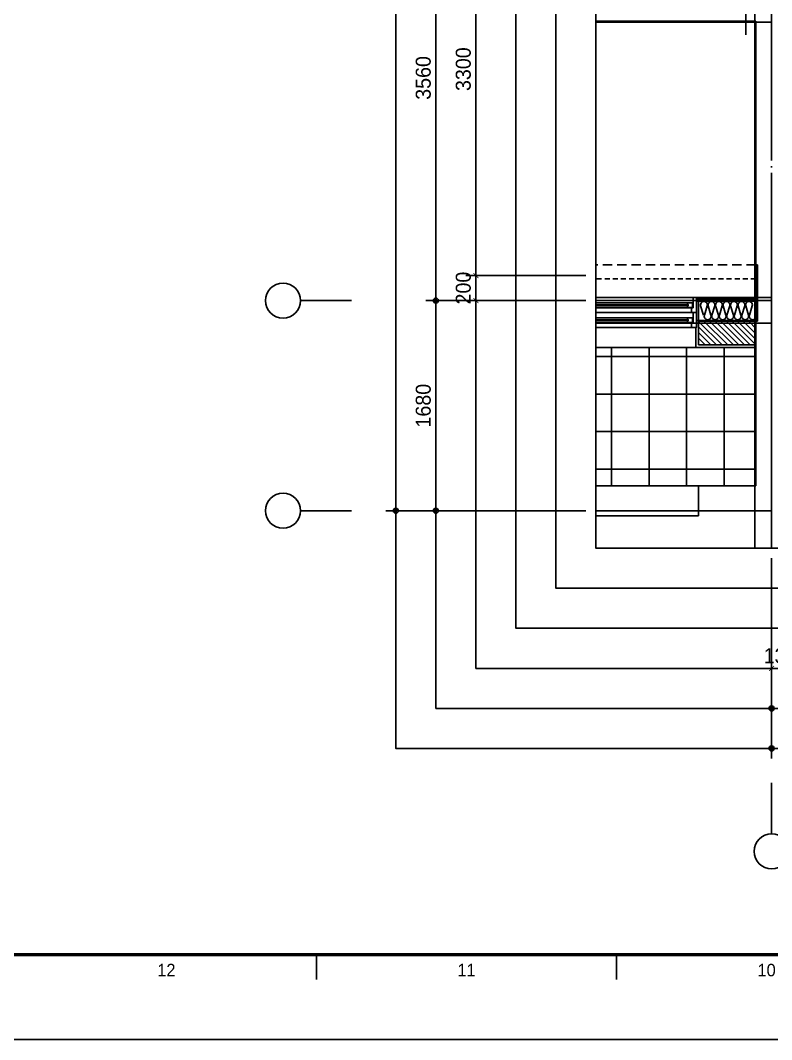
# Model space of a CAD drawing. Header units: millimetres. Extents: x -24416 to 92204, y -190080 to 23760.
# Drawn here: x 4873 to 10880, y -23760 to -15612 of the extents above; entities that cross this region are included whole.
import ezdxf
from ezdxf.enums import TextEntityAlignment as Align
from ezdxf.xclip import XClip

# ---------------------------------------------------------------- set-up
doc = ezdxf.new("R2010")
doc.units = ezdxf.units.MM
doc.header["$LTSCALE"] = 50
doc.header["$XCLIPFRAME"] = 0
for name, pattern in [('AUDIT_D_220706163347-0', [0]), ('CEN', [62, 60, -1, 0, -1]), ('H', [1.3, 0.8, -0.5]), ('HID', [2.3, 1.5, -0.8])]:
    doc.linetypes.add(name, pattern=pattern)
doc.layers.get('defpoints').update_dxf_attribs({"color": 139})
for name, color, linetype in [('A-치수', 7, 'AUDIT_D_220706163347-0'), ('A_HAT', 8, 'Continuous'), ('AA-BORD-FORM', 7, 'Continuous'), ('AA-BORD-TEXT', 3, 'Continuous'), ('AA-XXXX-DIMS', 7, 'Continuous'), ('CEN_CON', 1, 'CEN'), ('CEN_WALL', 12, 'CEN'), ('CONC', 2, 'Continuous'), ('dan1', 7, 'HID'), ('DIM', 7, 'AUDIT_D_220706163347-0'), ('ELE3_CON', 7, 'Continuous'), ('ELE4', 4, 'Continuous'), ('FIN', 6, 'Continuous'), ('INS', 8, 'Continuous'), ('WAL', 3, 'Continuous'), ('WAL_DRY', 7, 'Continuous'), ('WIN', 4, 'Continuous'), ('X - 단위세대$0$ETC', 6, 'Continuous'), ('바닥타일', 8, 'Continuous'), ('커튼박스', 6, 'Continuous')]:
    doc.layers.add(name, color=color, linetype=linetype)
doc.layers.add('Defpoint', color=135, linetype='Continuous', plot=False)
doc.layers.add('MC', color=135, linetype='Continuous', plot=False)
doc.styles.add('HAUD01', font='Dotum.ttf')
doc.styles.add('맑은고딕', font='malgun.ttf', dxfattribs={"width": 0.9})
doc.dimstyles.new('DIM_40', dxfattribs={"dimscale": 40, "dimtxt": 3, "dimasz": 1, "dimexe": 2, "dimexo": 2, "dimgap": 1, "dimtad": 1, "dimdec": 0, "dimzin": 0, "dimdsep": 46, "dimtxsty": '맑은고딕', "dimblk1": 'DIMDOT', "dimblk2": 'DIMDOT', "dimsah": 1, "dimcen": 0.09, "dimdle": 2, "dimclrd": 7, "dimclre": 7, "dimclrt": 3, "dimadec": 0, "dimazin": 0, "dimtfac": 1, "dimtdec": 0, "dimtix": 1, "dimtmove": 2, "dimatfit": 3, "dimldrblk": 'DIMDOT', "dimfxl": 2, "dimtolj": 1, "dimtzin": 0, "dimarcsym": 0})
doc.dimstyles.new('MCDIM_40', dxfattribs={"dimscale": 40, "dimtxt": 3, "dimasz": 1, "dimexe": 2, "dimexo": 2, "dimgap": 1, "dimtad": 1, "dimdec": 0, "dimzin": 0, "dimdsep": 46, "dimtxsty": '맑은고딕', "dimblk1": 'ARCHTICK', "dimblk2": 'ARCHTICK', "dimsah": 1, "dimcen": 0.09, "dimdle": 2, "dimclrd": 7, "dimclre": 7, "dimclrt": 3, "dimadec": 0, "dimazin": 0, "dimtfac": 1, "dimtdec": 0, "dimtix": 1, "dimtmove": 2, "dimatfit": 3, "dimldrblk": 'ARCHTICK', "dimfxl": 1, "dimtolj": 1, "dimtzin": 0, "dimarcsym": 0})

# ---------------------------------------------------------------- blocks, each defined once
blk = doc.blocks.new('WIN_이중창_1800')
at = {"layer": 'Defpoint'}
for p, q in [((-15, 240), (-15, 0)), ((1785, 240), (1785, 0))]:
    blk.add_line(p, q, dxfattribs=at)
at = {"layer": 'WIN'}
blk.add_line((885, -100), (885, 340), dxfattribs=at)
at = {"layer": 'WIN', "color": 8}
for p, q in [((1742, 240), (28, 240)), ((865, 196), (73, 196)), ((1697, 237), (905, 237)), ((1697, 202), (905, 202)), ((1730, 158), (40, 158)), ((1730, 120), (40, 120)), ((865, 161), (73, 161)), ((1697, 117), (905, 117)), ((1697, 82), (905, 82)), ((1730, 38), (40, 38)), ((1730, 0), (40, 0)), ((865, 76), (73, 76)), ((865, 41), (73, 41))]:
    blk.add_line(p, q, dxfattribs=at)
at = {"layer": 'WIN'}
for points in [[(40, 158), (28, 158), (28, 240), (0, 240), (0, 120), (40, 120), (40, 158)], [(73, 175.5), (73, 161), (33, 161), (33, 196), (73, 196), (73, 181.5)], [(872, 181.5), (872, 175.5), (66, 175.5), (66, 181.5), (872, 181.5)], [(905, 216.5), (905, 202), (865, 202), (865, 237), (905, 237), (905, 222.5)], [(865, 175.5), (865, 161), (905, 161), (905, 196), (865, 196), (865, 181.5)], [(1704, 222.5), (1704, 216.5), (898, 216.5), (898, 222.5), (1704, 222.5)], [(1697, 216.5), (1697, 202), (1737, 202), (1737, 237), (1697, 237), (1697, 222.5)], [(1730, 158), (1742, 158), (1742, 240), (1770, 240), (1770, 120), (1730, 120), (1730, 158)], [(40, 38), (28, 38), (28, 120), (0, 120), (0, 0), (40, 0), (40, 38)], [(905, 96.5), (905, 82), (865, 82), (865, 117), (905, 117), (905, 102.5)], [(1704, 102.5), (1704, 96.5), (898, 96.5), (898, 102.5), (1704, 102.5)], [(1697, 96.5), (1697, 82), (1737, 82), (1737, 117), (1697, 117), (1697, 102.5)], [(1730, 38), (1742, 38), (1742, 120), (1770, 120), (1770, 0), (1730, 0), (1730, 38)], [(73, 55.5), (73, 41), (33, 41), (33, 76), (73, 76), (73, 61.5)], [(872, 61.5), (872, 55.5), (66, 55.5), (66, 61.5), (872, 61.5)], [(865, 55.5), (865, 41), (905, 41), (905, 76), (865, 76), (865, 61.5)]]:
    blk.add_lwpolyline(points, dxfattribs=at)
blk = doc.blocks.new('insul1')
blk.add_lwpolyline([(0, 0.25, 1.344031), (0.35, 0.25), (0.2, 0.75, -1.344031), (0.55, 0.75), (0.4, 0.25)], format="xyb")
blk = doc.blocks.new('U-76A(기본)', base_point=(206307.1, 38575.4))
at = {"layer": 'A_HAT'}
h = blk.add_hatch(dxfattribs=at)
h.set_pattern_fill('ANSI31', color=256, scale=10, style=0)
h.paths.add_polyline_path([(206892.1, 40090.4), (206432.1, 40090.4), (206432.1, 39900.4), (206892.1, 39900.4)])
at = {"layer": '바닥타일'}
h = blk.add_hatch(dxfattribs=at)
h.set_pattern_fill('_USER', color=256, scale=300, double=1, pattern_type=0)
h.set_pattern_definition([(0, (0, 0), (0, 300), []), (90, (0, 0), (-300, 2e-14), [])])
edge = h.paths.add_edge_path()
edge.add_arc((218422.1, 40025.4), 690, 180.00105, 270.41264)
edge.add_line((218427.1, 39335.4), (218427.1, 38775.4))
edge.add_line((218427.1, 38775.4), (206432.1, 38775.4))
edge.add_line((206432.1, 38775.4), (206432.1, 39880.4))
edge.add_line((206432.1, 39880.4), (216782.1, 39880.4))
edge.add_line((216782.1, 39880.4), (216782.1, 40055.4))
edge.add_line((216782.1, 40055.4), (218422.1, 40055.4))
edge.add_line((218422.1, 40055.4), (218422.1, 40025.4))
edge.add_line((218422.1, 40025.4), (217732.1, 40025.4))
at = {"layer": 'CEN_CON'}
for p, q in [((206307.1, 38275.4), (206307.1, 45600.4)), ((206307.1, 38575.4), (220942.1, 38575.4))]:
    blk.add_line(p, q, dxfattribs=at)
at = {"layer": 'CEN_WALL'}
blk.add_line((206307.1, 40075.4), (216702.1, 40075.4), dxfattribs=at)
at = {"layer": 'CONC'}
for p, q in [((206432.1, 42490.4), (208152.1, 42490.4)), ((206432.1, 40540.4), (206432.1, 42490.4)), ((206419.1, 40540.4), (206419.1, 40090.4)), ((206419.1, 40540.4), (206432.1, 40540.4)), ((206432.1, 40090.4), (206419.1, 40090.4)), ((206432.1, 38775.4), (206432.1, 40090.4)), ((206432.1, 38775.4), (206892.1, 38775.4)), ((206892.1, 38775.4), (206892.1, 38575.4)), ((206307.1, 38575.4), (206892.1, 38575.4))]:
    blk.add_line(p, q, dxfattribs=at)
at = {"layer": 'dan1'}
blk.add_lwpolyline([(206432.1, 40540.4), (211972.1, 40540.4)], dxfattribs=at)
at = {"layer": 'ELE3_CON'}
blk.add_line((208692.1, 38775.4), (206892.1, 38775.4), dxfattribs=at)
at = {"layer": 'ELE4'}
blk.add_line((208672.1, 39880.4), (206912.1, 39880.4), dxfattribs=at)
at = {"layer": 'FIN'}
for p in [(206912.1, 40040.4), (206432.1, 39880.4)]:
    blk.add_line(p, (206912.1, 39880.4), dxfattribs=at)
at = {"layer": 'INS'}
for p, q in [((206432.1, 40090.4), (206432.1, 40540.4)), ((206432.1, 40250.4), (206907.1, 40250.4)), ((206432.1, 40095.4), (206907.1, 40095.4))]:
    blk.add_line(p, q, dxfattribs=at)
at = {"layer": 'MC'}
for p, q in [((206512.1, 45600.4), (206512.1, 42380.4)), ((206442.1, 38275.4), (206442.1, 42840.4)), ((212282.1, 42480.4), (206307.1, 42480.4)), ((206307.1, 40280.4), (216702.1, 40280.4))]:
    blk.add_line(p, q, dxfattribs=at)
at = {"layer": 'WAL'}
for p, q in [((206432.1, 40090.4), (206892.1, 40090.4)), ((206892.1, 40090.4), (206892.1, 39900.4)), ((206432.1, 39900.4), (206892.1, 39900.4))]:
    blk.add_line(p, q, dxfattribs=at)
at = {"layer": 'WAL_DRY'}
for p, q in [((206432.1, 40270.4), (206907.1, 40270.4)), ((206432.1, 40260.4), (206907.1, 40260.4))]:
    blk.add_line(p, q, dxfattribs=at)
at = {"layer": 'X - 단위세대$0$ETC'}
blk.add_lwpolyline([(208692.1, 38535.4), (208692.1, 38575.4), (206892.1, 38575.4), (206892.1, 38535.4), (208692.1, 38535.4)], dxfattribs=at)
at = {"layer": '커튼박스', "linetype": 'H'}
blk.add_line((206432.1, 40430.4), (209152.1, 40430.4), dxfattribs=at)
at = {"layer": 'INS', "xscale": 150, "yscale": 150, "zscale": 150, "row_count": 1, "column_count": 7, "row_spacing": 0, "column_spacing": 60}
blk.add_blockref('insul1', (206432.1, 40100.4), dxfattribs=at)
at = {"layer": 'WIN'}
blk.add_blockref('WIN_이중창_1800', (206907.1, 40040.4), dxfattribs=at)
blk = doc.blocks.new('DIMDOT')
at = {"layer": 'AA-XXXX-DIMS'}
for p, q in [((-1.5, 0), (1.5, 0)), ((0, -1.5), (0, 1.5))]:
    blk.add_line(p, q, dxfattribs=at)
for radius in [0.5, 0.25]:
    blk.add_circle((0, 0), radius, dxfattribs=at)
blk = doc.blocks.new('*D792')
at = {"layer": 'defpoints', "color": 0, "transparency": 16777216}
for p in [(7874.9, -28137.1), (9474.9, -28137.1), (9474.9, -43292.1)]:
    blk.add_point(p, dxfattribs=at)
at = {"layer": 'DIM', "color": 7, "lineweight": -2, "transparency": 16777216}
for p, q in [((9394.9, -28137.1), (7794.9, -28137.1)), ((7874.9, -43252.1), (7874.9, -28177.1)), ((9394.9, -43292.1), (7794.9, -43292.1))]:
    blk.add_line(p, q, dxfattribs=at)
at = {"layer": 'DIM', "color": 7, "lineweight": -2, "transparency": 16777216, "xscale": 40, "yscale": 40, "zscale": 40}
for p, rotation in [((7874.9, -28137.1), 90), ((7874.9, -43292.1), 270)]:
    blk.add_blockref('DIMDOT', p, dxfattribs=dict(at, rotation=rotation))
at = {"layer": 'DIM', "color": 3, "transparency": 16777216, "insert": (7772.6, -35834.6), "char_height": 120, "attachment_point": 5, "rotation": 90, "style": 'HAUD01'}
blk.add_mtext('\\A1;15155', dxfattribs=at)
blk = doc.blocks.new('*D793')
at = {"layer": 'defpoints', "color": 0, "transparency": 16777216}
for p in [(8194.9, -41612.1), (9474.9, -41612.1), (9474.9, -43292.1)]:
    blk.add_point(p, dxfattribs=at)
at = {"layer": 'DIM', "color": 7, "lineweight": -2, "transparency": 16777216}
for p, q in [((9394.9, -41612.1), (8114.9, -41612.1)), ((8194.9, -43252.1), (8194.9, -41652.1)), ((9394.9, -43292.1), (8114.9, -43292.1))]:
    blk.add_line(p, q, dxfattribs=at)
at = {"layer": 'DIM', "color": 7, "lineweight": -2, "transparency": 16777216, "xscale": 40, "yscale": 40, "zscale": 40}
for p, rotation in [((8194.9, -41612.1), 90), ((8194.9, -43292.1), 270)]:
    blk.add_blockref('DIMDOT', p, dxfattribs=dict(at, rotation=rotation))
at = {"layer": 'DIM', "color": 3, "transparency": 16777216, "insert": (8094.8, -42452.1), "char_height": 120, "attachment_point": 5, "rotation": 90, "style": 'HAUD01'}
blk.add_mtext('\\A1;1680', dxfattribs=at)
blk = doc.blocks.new('*D794')
at = {"layer": 'defpoints', "color": 0, "transparency": 16777216}
for p in [(8194.9, -38052.1), (9474.9, -38052.1), (9474.9, -41612.1)]:
    blk.add_point(p, dxfattribs=at)
at = {"layer": 'DIM', "color": 7, "lineweight": -2, "transparency": 16777216}
for p, q in [((9394.9, -38052.1), (8114.9, -38052.1)), ((8194.9, -41572.1), (8194.9, -38092.1)), ((9394.9, -41612.1), (8114.9, -41612.1))]:
    blk.add_line(p, q, dxfattribs=at)
at = {"layer": 'DIM', "color": 7, "lineweight": -2, "transparency": 16777216, "xscale": 40, "yscale": 40, "zscale": 40}
for p, rotation in [((8194.9, -38052.1), 90), ((8194.9, -41612.1), 270)]:
    blk.add_blockref('DIMDOT', p, dxfattribs=dict(at, rotation=rotation))
at = {"layer": 'DIM', "color": 3, "transparency": 16777216, "insert": (8094.8, -39832.1), "char_height": 120, "attachment_point": 5, "rotation": 90, "style": 'HAUD01'}
blk.add_mtext('\\A1;3560', dxfattribs=at)
blk = doc.blocks.new('*D808')
at = {"layer": 'defpoints', "color": 0, "transparency": 16777216}
for p in [(10880, -43592.1), (21415, -43592.1), (21415, -45192.1)]:
    blk.add_point(p, dxfattribs=at)
at = {"layer": 'DIM', "color": 7, "lineweight": -2, "transparency": 16777216}
for p, q in [((10880, -43672.1), (10880, -45272.1)), ((21415, -43672.1), (21415, -45272.1)), ((10920, -45192.1), (21375, -45192.1))]:
    blk.add_line(p, q, dxfattribs=at)
at = {"layer": 'DIM', "color": 7, "lineweight": -2, "transparency": 16777216, "xscale": 40, "yscale": 40, "zscale": 40, "rotation": 180}
blk.add_blockref('DIMDOT', (10880, -45192.1), dxfattribs=at)
at = {"layer": 'DIM', "color": 7, "lineweight": -2, "transparency": 16777216, "xscale": 40, "yscale": 40, "zscale": 40}
blk.add_blockref('DIMDOT', (21415, -45192.1), dxfattribs=at)
at = {"layer": 'DIM', "color": 3, "transparency": 16777216, "insert": (16147.5, -45092), "char_height": 120, "attachment_point": 5, "style": 'HAUD01'}
blk.add_mtext('\\A1;10535', dxfattribs=at)
blk = doc.blocks.new('*D809')
at = {"layer": 'defpoints', "color": 0, "transparency": 16777216}
for p in [(10880, -43592.1), (14725, -43592.1), (14725, -44872.1)]:
    blk.add_point(p, dxfattribs=at)
at = {"layer": 'DIM', "color": 7, "lineweight": -2, "transparency": 16777216}
for p, q in [((10880, -43672.1), (10880, -44952.1)), ((14725, -43672.1), (14725, -44952.1)), ((10920, -44872.1), (14685, -44872.1))]:
    blk.add_line(p, q, dxfattribs=at)
at = {"layer": 'DIM', "color": 7, "lineweight": -2, "transparency": 16777216, "xscale": 40, "yscale": 40, "zscale": 40, "rotation": 180}
blk.add_blockref('DIMDOT', (10880, -44872.1), dxfattribs=at)
at = {"layer": 'DIM', "color": 7, "lineweight": -2, "transparency": 16777216, "xscale": 40, "yscale": 40, "zscale": 40}
blk.add_blockref('DIMDOT', (14725, -44872.1), dxfattribs=at)
at = {"layer": 'DIM', "color": 3, "transparency": 16777216, "insert": (12802.5, -44772), "char_height": 120, "attachment_point": 5, "style": 'HAUD01'}
blk.add_mtext('\\A1;3845', dxfattribs=at)
blk = doc.blocks.new('_ArchTick')
at = {"color": 0, "linetype": 'ByBlock', "const_width": 0.15}
blk.add_lwpolyline([(-0.5, -0.5), (0.5, 0.5)], dxfattribs=at)
blk = doc.blocks.new('*D812')
at = {"layer": 'defpoints', "color": 0, "transparency": 16777216}
for p in [(10880, -43592.1), (11015, -43592.1), (11015, -44552.1)]:
    blk.add_point(p, dxfattribs=at)
at = {"layer": 'DIM', "color": 7, "lineweight": -2, "transparency": 16777216}
for p, q in [((10880, -43672.1), (10880, -44632.1)), ((11015, -43672.1), (11015, -44632.1)), ((10880, -44552.1), (10840, -44552.1)), ((10880, -44552.1), (11015, -44552.1)), ((11015, -44552.1), (11055, -44552.1))]:
    blk.add_line(p, q, dxfattribs=at)
at = {"layer": 'DIM', "color": 7, "lineweight": -2, "transparency": 16777216, "xscale": 40, "yscale": 40, "zscale": 40}
blk.add_blockref('_ArchTick', (10880, -44552.1), dxfattribs=at)
at = {"layer": 'DIM', "color": 7, "lineweight": -2, "transparency": 16777216, "xscale": 40, "yscale": 40, "zscale": 40, "rotation": 180}
blk.add_blockref('_ArchTick', (11015, -44552.1), dxfattribs=at)
at = {"layer": 'DIM', "color": 3, "transparency": 16777216, "insert": (10947.5, -44452), "char_height": 120, "attachment_point": 5, "style": 'HAUD01'}
blk.add_mtext('\\A1;135', dxfattribs=at)
blk = doc.blocks.new('중심')
at = {"layer": 'DIM'}
blk.add_line((-350, 0), (0, 0), dxfattribs=at)
blk.add_circle((-470, 0), 120, dxfattribs=at)
blk = doc.blocks.new('*D855')
at = {"layer": 'defpoints', "color": 0, "transparency": 16777216}
for p in [(9474.9, -38112.1), (8514.9, -41412.1), (9474.9, -41412.1)]:
    blk.add_point(p, dxfattribs=at)
at = {"layer": 'DIM', "color": 7, "lineweight": -2, "transparency": 16777216}
for p, q in [((8514.9, -38032.1), (8514.9, -41492.1)), ((9394.9, -38112.1), (8434.9, -38112.1)), ((9394.9, -41412.1), (8434.9, -41412.1))]:
    blk.add_line(p, q, dxfattribs=at)
at = {"layer": 'DIM', "color": 7, "lineweight": -2, "transparency": 16777216, "xscale": 40, "yscale": 40, "zscale": 40}
for p, rotation in [((8514.9, -38112.1), 90), ((8514.9, -41412.1), 270)]:
    blk.add_blockref('_ArchTick', p, dxfattribs=dict(at, rotation=rotation))
at = {"layer": 'DIM', "color": 3, "transparency": 16777216, "insert": (8414.8, -39762.1), "char_height": 120, "attachment_point": 5, "rotation": 90, "style": 'HAUD01'}
blk.add_mtext('\\A1;3300', dxfattribs=at)
blk = doc.blocks.new('*D856')
at = {"layer": 'defpoints', "color": 0, "transparency": 16777216}
for p in [(8514.9, -41412.1), (9474.9, -41412.1), (9474.9, -41612.1)]:
    blk.add_point(p, dxfattribs=at)
at = {"layer": 'DIM', "color": 7, "lineweight": -2, "transparency": 16777216}
for p, q in [((8514.9, -41412.1), (8514.9, -41372.1)), ((9394.9, -41412.1), (8434.9, -41412.1)), ((8514.9, -41612.1), (8514.9, -41412.1)), ((9394.9, -41612.1), (8434.9, -41612.1)), ((8514.9, -41612.1), (8514.9, -41652.1))]:
    blk.add_line(p, q, dxfattribs=at)
at = {"layer": 'DIM', "color": 7, "lineweight": -2, "transparency": 16777216, "xscale": 40, "yscale": 40, "zscale": 40}
for p, rotation in [((8514.9, -41412.1), 270), ((8514.9, -41612.1), 90)]:
    blk.add_blockref('_ArchTick', p, dxfattribs=dict(at, rotation=rotation))
at = {"layer": 'DIM', "color": 3, "transparency": 16777216, "insert": (8414.8, -41512.1), "char_height": 120, "attachment_point": 5, "rotation": 90, "style": 'HAUD01'}
blk.add_mtext('\\A1;200', dxfattribs=at)
blk = doc.blocks.new('XR-FORM 청주월명')
at = {"layer": 'AA-BORD-FORM', "color": 2}
for p, q in [((181, 17), (181, 12)), ((241, 17), (241, 12))]:
    blk.add_line(p, q, dxfattribs=at)
at = {"layer": 'AA-BORD-FORM', "color": 1}
blk.add_lwpolyline([(0, 0), (841, 0), (841, 594), (0, 594)], close=True, dxfattribs=at)
at = {"layer": 'AA-BORD-FORM', "color": 2, "const_width": 0.682}
blk.add_lwpolyline([(21, 17), (21, 577), (821, 577), (821, 17)], close=True, dxfattribs=at)
at = {"layer": 'AA-BORD-TEXT', "color": 7, "style": 'HAUD01'}
for s, p in [('12', (151, 13.9)), ('11', (211, 13.9)), ('10', (271, 13.9))]:
    blk.add_text(s, height=2.5, dxfattribs=at).set_placement(p, align=Align.MIDDLE_CENTER)
blk = doc.blocks.new('DIM-1108')
at = {"layer": 'A-치수', "xscale": 1.166666666666666, "yscale": 1.166666666666666, "zscale": 1.166666666666666}
for p in [(7521, -41612.1), (7521, -43292.1)]:
    blk.add_blockref('중심', p, dxfattribs=at)
at = {"layer": 'A-치수', "xscale": 1.166666666666676, "yscale": 1.166666666666676, "zscale": 1.166666666666676, "rotation": 90}
blk.add_blockref('중심', (10880, -45467.2), dxfattribs=at)
at = {"layer": 'DIM'}
dim = blk.add_linear_dim(base=(7874.9, -28137.1), p1=(9474.9, -43292.1), p2=(9474.9, -28137.1), angle=90, dimstyle='DIM_40', override={"dimscale": 40, "dimtxsty": 'HAUD01'}, dxfattribs=at)
dim.commit()
dim.dimension.update_dxf_attribs({"geometry": '*D792', "text_midpoint": (7772.6, -35834.6), "dimtype": 128})
for base, p1, p2, angle, dimstyle, override, picture, middle in [((8194.9, -38052.1), (9474.9, -41612.1), (9474.9, -38052.1), 90, 'DIM_40', {"dimscale": 40, "dimtxsty": 'HAUD01'}, '*D794', (8094.8, -39832.1)), ((8514.9, -41412.1), (9474.9, -38112.1), (9474.9, -41412.1), 270, 'MCDIM_40', {"dimtxsty": 'HAUD01'}, '*D855', (8414.8, -39762.1)), ((8514.9, -41412.1), (9474.9, -41612.1), (9474.9, -41412.1), 90, 'MCDIM_40', {"dimtxsty": 'HAUD01'}, '*D856', (8414.8, -41512.1)), ((8194.9, -41612.1), (9474.9, -43292.1), (9474.9, -41612.1), 90, 'DIM_40', {"dimscale": 40, "dimtxsty": 'HAUD01'}, '*D793', (8094.8, -42452.1)), ((11015, -44552.1), (10880, -43592.1), (11015, -43592.1), 180, 'MCDIM_40', {"dimtxsty": 'HAUD01'}, '*D812', (10947.5, -44452)), ((21415, -45192.1), (10880, -43592.1), (21415, -43592.1), 180, 'DIM_40', {"dimscale": 40, "dimtxsty": 'HAUD01'}, '*D808', (16147.5, -45092)), ((14725, -44872.1), (10880, -43592.1), (14725, -43592.1), 180, 'DIM_40', {"dimscale": 40, "dimtxsty": 'HAUD01'}, '*D809', (12802.5, -44772))]:
    dim = blk.add_linear_dim(base=base, p1=p1, p2=p2, angle=angle, dimstyle=dimstyle, override=override, dxfattribs=at)
    dim.commit()
    dim.dimension.update_dxf_attribs({"geometry": picture, "text_midpoint": middle})

msp = doc.modelspace()

# ---------------------------------------------------------------- linework, layer by layer
at = {"layer": 'CEN_CON'}
msp.add_line((10880, -17852.1), (9474.9, -17852.1), dxfattribs=at)
at = {"layer": 'defpoints'}
for points in [[(23315, -21432.1), (7874.9, -21432.1), (7874.9, -1905.5), (23315, -1905.5)], [(22995, -21112.1), (8194.9, -21112.1), (8194.9, -2225.5), (22995, -2225.5)], [(22675, -20792.1), (8514.9, -20792.1), (8514.9, -2545.5), (22675, -2545.5)], [(22355, -20472.1), (8834.9, -20472.1), (8834.9, -2865.5), (22355, -2865.5)], [(22035, -20152.1), (9154.9, -20152.1), (9154.9, -3185.5), (22035, -3185.5)], [(21715, -19832.1), (9474.9, -19832.1), (9474.9, -3505.5), (21715, -3505.5)]]:
    msp.add_lwpolyline(points, close=True, dxfattribs=at)

# ---------------------------------------------------------------- block references
msp.add_blockref('DIM-1108', (0, 23760))
at = {"xscale": 40, "yscale": 40, "zscale": 40}
msp.add_blockref('XR-FORM 청주월명', (0, -23760), dxfattribs=at)
ref = msp.add_blockref('U-76A(기본)', (10880, -19532.1), dxfattribs=dict(xscale=-1))
XClip(ref).set_block_clipping_path([(195472.1148688775, 38275.3918016901), (207712.2513423408, 54601.9840850835)])

doc.saveas('drawing.dxf')
